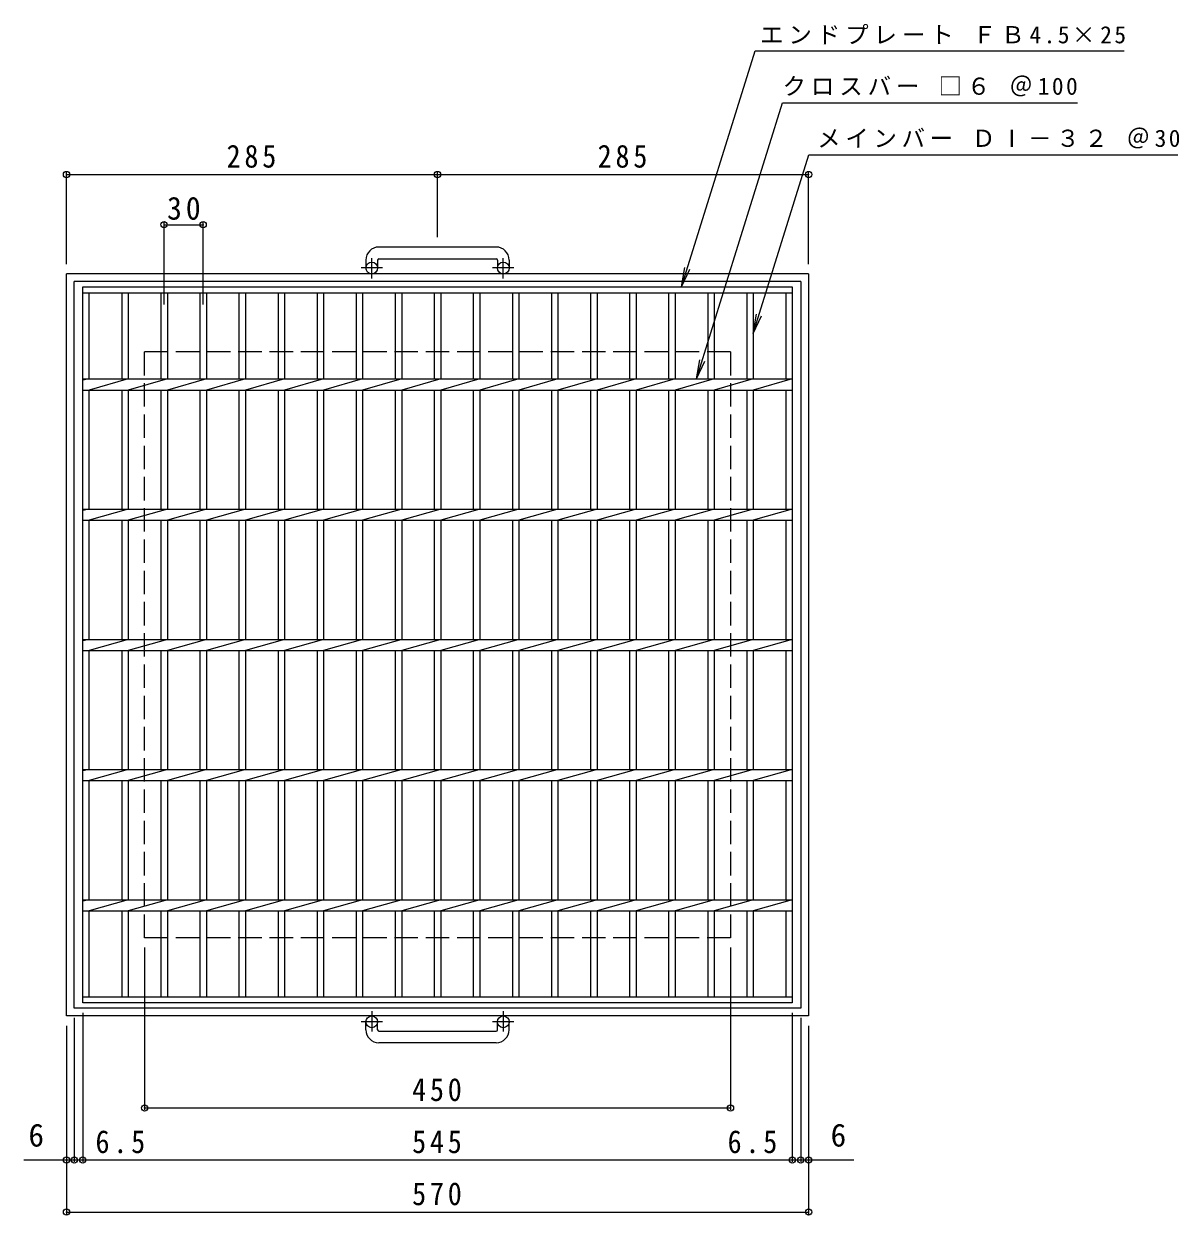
# Model space of a CAD drawing. Units: millimetres, scale not verified. Extents: x -831 to 978, y -819 to 771.
# Drawn here: x -831 to 57, y -144 to 771 of the extents above; entities that cross this region are included whole.
import ezdxf
from ezdxf.enums import TextEntityAlignment as Align

# ---------------------------------------------------------------- set-up
doc = ezdxf.new("R2010")
doc.units = ezdxf.units.MM
doc.header["$LTSCALE"] = 6
doc.header["$PDMODE"] = 32
doc.header["$PDSIZE"] = 4.8
doc.linetypes.add('CHAIN1', pattern=[8, 5, -1, 1, -1])
doc.linetypes.add('DASHED3', pattern=[4, 3, -1])
for name, color, linetype, lineweight in [('A-1_ピット', 2, 'Continuous', 9), ('A-2_蓋', 3, 'Continuous', 9), ('A-4_寸法', 7, 'Continuous', 9)]:
    doc.layers.add(name, color=color, linetype=linetype, lineweight=lineweight)
doc.styles.add('ＭＳ ゴシック', font='')
doc.styles.get('ＭＳ ゴシック').set_extended_font_data('MS Gothic')

msp = doc.modelspace()

# ---------------------------------------------------------------- linework, layer by layer
at = {"layer": 'A-1_ピット'}
for p, q in [((-467.838, 599.39), (-557.838, 599.39)), ((-567.838, 589.39), (-567.838, 583.29)), ((-558.838, 589.39), (-558.838, 583.29)), ((-557.838, 590.39), (-467.838, 590.39)), ((-466.838, 589.39), (-466.838, 583.29)), ((-457.838, 589.39), (-457.838, 583.29)), ((-227.837, 578.79), (-797.838, 578.79)), ((-797.838, 8.79), (-797.838, 578.79)), ((-227.837, 578.79), (-227.837, 8.79)), ((-233.837, 572.79), (-791.838, 572.79)), ((-791.838, 14.79), (-791.838, 572.79)), ((-233.837, 572.79), (-233.837, 14.79)), ((-233.837, 14.79), (-791.838, 14.79)), ((-227.837, 8.79), (-797.838, 8.79)), ((-567.838, -1.811), (-567.838, 4.289)), ((-558.838, -1.811), (-558.838, 4.289)), ((-466.838, -1.811), (-466.838, 4.289)), ((-457.838, -1.811), (-457.838, 4.289)), ((-557.838, -2.811), (-467.838, -2.811)), ((-467.838, -11.811), (-557.838, -11.811))]:
    msp.add_line(p, q, dxfattribs=at)
at = {"layer": 'A-1_ピット', "linetype": 'CHAIN1'}
for p, q in [((-563.338, 575.182), (-563.338, 590.78)), ((-462.337, 575.182), (-462.337, 590.78)), ((-555.175, 583.29), (-571.582, 583.29)), ((-454.175, 583.29), (-470.582, 583.29)), ((-563.338, 12.396), (-563.338, -3.201)), ((-462.337, 12.396), (-462.337, -3.201)), ((-555.175, 4.289), (-571.582, 4.289)), ((-454.175, 4.289), (-470.582, 4.289))]:
    msp.add_line(p, q, dxfattribs=at)
at = {"layer": 'A-1_ピット', "linetype": 'DASHED3'}
for p, q in [((-737.838, 68.79), (-737.838, 518.79)), ((-287.837, 518.79), (-737.838, 518.79)), ((-287.837, 518.79), (-287.837, 68.79)), ((-287.837, 68.79), (-737.838, 68.79))]:
    msp.add_line(p, q, dxfattribs=at)
at = {"layer": 'A-1_ピット'}
for centre in [(-563.338, 583.29), (-462.338, 583.29), (-563.338, 4.289), (-462.338, 4.289)]:
    msp.add_circle(centre, 4.5, dxfattribs=at)
for centre, radius, start, end in [((-557.838, 589.39), 10, 90, 180), ((-467.838, 589.39), 10, 0, 90), ((-557.838, 589.39), 1, 90, 180), ((-467.838, 589.39), 1, 0, 90), ((-557.838, -1.811), 10, 180, 270), ((-557.838, -1.811), 1, 180, 270), ((-467.838, -1.811), 10, 270, 0), ((-467.838, -1.811), 1, 270, 0)]:
    msp.add_arc(centre, radius, start, end, dxfattribs=at)
at = {"layer": 'A-2_蓋'}
for p, q in [((-785.338, 568.79), (-240.337, 568.79)), ((-785.338, 18.79), (-785.338, 568.79)), ((-240.337, 568.79), (-240.337, 18.79)), ((-785.338, 564.29), (-240.337, 564.29)), ((-780.338, 498.029), (-780.338, 564.29)), ((-755.337, 564.29), (-755.337, 498.029)), ((-750.338, 564.29), (-750.338, 498.029)), ((-725.338, 564.29), (-725.338, 498.029)), ((-720.337, 564.29), (-720.337, 498.029)), ((-695.338, 564.29), (-695.338, 498.029)), ((-690.338, 564.29), (-690.338, 498.029)), ((-665.337, 564.29), (-665.337, 498.029)), ((-660.338, 564.29), (-660.338, 498.029)), ((-635.338, 564.29), (-635.338, 498.029)), ((-630.337, 564.29), (-630.337, 498.029)), ((-605.337, 564.29), (-605.337, 498.029)), ((-600.338, 564.29), (-600.338, 498.029)), ((-575.337, 564.29), (-575.337, 498.029)), ((-570.338, 564.29), (-570.338, 498.029)), ((-545.338, 564.29), (-545.338, 498.029)), ((-540.338, 564.29), (-540.338, 498.029)), ((-515.337, 564.29), (-515.337, 498.029)), ((-510.338, 564.29), (-510.338, 498.029)), ((-485.337, 564.29), (-485.337, 498.029)), ((-480.338, 564.29), (-480.338, 498.029)), ((-455.338, 564.29), (-455.338, 498.029)), ((-450.337, 564.29), (-450.337, 498.029)), ((-425.338, 564.29), (-425.338, 498.029)), ((-420.338, 564.29), (-420.338, 498.029)), ((-395.338, 564.29), (-395.338, 498.029)), ((-390.338, 564.29), (-390.338, 498.029)), ((-365.337, 564.29), (-365.337, 498.029)), ((-360.338, 564.29), (-360.338, 498.029)), ((-335.337, 564.29), (-335.337, 498.029)), ((-330.338, 564.29), (-330.338, 498.029)), ((-305.337, 564.29), (-305.337, 498.029)), ((-300.338, 564.29), (-300.338, 498.029)), ((-275.337, 564.29), (-275.337, 498.029)), ((-270.337, 564.29), (-270.337, 498.029)), ((-245.337, 564.29), (-245.337, 498.029)), ((-785.338, 498.029), (-240.337, 498.029)), ((-780.338, 498.029), (-785.338, 497.029)), ((-750.338, 498.029), (-780.338, 489.55)), ((-720.337, 498.029), (-750.338, 489.55)), ((-690.338, 498.029), (-720.337, 489.55)), ((-660.338, 498.029), (-690.338, 489.55)), ((-630.337, 498.029), (-660.338, 489.55)), ((-600.338, 498.029), (-630.337, 489.55)), ((-570.338, 498.029), (-600.338, 489.55)), ((-540.337, 498.029), (-570.338, 489.55)), ((-510.338, 498.029), (-540.338, 489.55)), ((-480.338, 498.029), (-510.338, 489.55)), ((-450.337, 498.029), (-480.338, 489.55)), ((-420.338, 498.029), (-450.337, 489.55)), ((-390.338, 498.029), (-420.338, 489.55)), ((-360.338, 498.029), (-390.338, 489.55)), ((-330.337, 498.029), (-360.338, 489.55)), ((-300.337, 498.029), (-330.338, 489.55)), ((-270.337, 498.029), (-300.338, 489.55)), ((-240.338, 498.029), (-270.337, 489.55)), ((-785.338, 489.55), (-240.337, 489.55)), ((-780.338, 398.029), (-780.338, 489.55)), ((-755.337, 489.55), (-755.337, 398.029)), ((-750.338, 489.55), (-750.338, 398.029)), ((-725.338, 489.55), (-725.338, 398.029)), ((-720.337, 489.55), (-720.337, 398.029)), ((-695.338, 489.55), (-695.338, 398.029)), ((-690.338, 489.55), (-690.338, 398.029)), ((-665.337, 489.55), (-665.337, 398.029)), ((-660.338, 489.55), (-660.338, 398.029)), ((-635.338, 489.55), (-635.338, 398.029)), ((-630.337, 489.55), (-630.337, 398.029)), ((-605.337, 489.55), (-605.337, 398.029)), ((-600.338, 489.55), (-600.338, 398.029)), ((-575.337, 489.55), (-575.337, 398.029)), ((-570.338, 489.55), (-570.338, 398.029)), ((-545.338, 489.55), (-545.338, 398.029)), ((-540.338, 489.55), (-540.338, 398.029)), ((-515.337, 489.55), (-515.337, 398.029)), ((-510.338, 489.55), (-510.338, 398.029)), ((-485.337, 489.55), (-485.337, 398.029)), ((-480.338, 489.55), (-480.338, 398.029)), ((-455.338, 489.55), (-455.338, 398.029)), ((-450.337, 489.55), (-450.337, 398.029)), ((-425.338, 489.55), (-425.338, 398.029)), ((-420.338, 489.55), (-420.338, 398.029)), ((-395.338, 489.55), (-395.338, 398.029)), ((-390.338, 489.55), (-390.338, 398.029)), ((-365.337, 489.55), (-365.337, 398.029)), ((-360.338, 489.55), (-360.338, 398.029)), ((-335.337, 489.55), (-335.337, 398.029)), ((-330.338, 489.55), (-330.338, 398.029)), ((-305.337, 489.55), (-305.337, 398.029)), ((-300.338, 489.55), (-300.338, 398.029)), ((-275.337, 489.55), (-275.337, 398.029)), ((-270.337, 489.55), (-270.337, 398.029)), ((-245.337, 489.55), (-245.337, 398.029)), ((-785.338, 398.029), (-240.337, 398.029)), ((-780.338, 398.029), (-785.338, 397.029)), ((-750.338, 398.029), (-780.338, 389.55)), ((-720.337, 398.029), (-750.338, 389.55)), ((-690.338, 398.029), (-720.337, 389.55)), ((-660.338, 398.029), (-690.338, 389.55)), ((-630.337, 398.029), (-660.338, 389.55)), ((-600.338, 398.029), (-630.337, 389.55)), ((-570.338, 398.029), (-600.338, 389.55)), ((-540.337, 398.029), (-570.338, 389.55)), ((-510.338, 398.029), (-540.338, 389.55)), ((-480.338, 398.029), (-510.338, 389.55)), ((-450.337, 398.029), (-480.338, 389.55)), ((-420.338, 398.029), (-450.337, 389.55)), ((-390.338, 398.029), (-420.338, 389.55)), ((-360.338, 398.029), (-390.338, 389.55)), ((-330.337, 398.029), (-360.338, 389.55)), ((-300.337, 398.029), (-330.338, 389.55)), ((-270.337, 398.029), (-300.338, 389.55)), ((-240.338, 398.029), (-270.337, 389.55)), ((-785.338, 389.55), (-240.337, 389.55)), ((-780.338, 298.03), (-780.338, 389.55)), ((-755.337, 389.55), (-755.337, 298.03)), ((-750.338, 389.55), (-750.338, 298.03)), ((-725.338, 389.55), (-725.338, 298.03)), ((-720.337, 389.55), (-720.337, 298.03)), ((-695.338, 389.55), (-695.338, 298.03)), ((-690.338, 389.55), (-690.338, 298.03)), ((-665.337, 389.55), (-665.337, 298.03)), ((-660.338, 389.55), (-660.338, 298.03)), ((-635.338, 389.55), (-635.338, 298.03)), ((-630.337, 389.55), (-630.337, 298.03)), ((-605.337, 389.55), (-605.337, 298.03)), ((-600.338, 389.55), (-600.338, 298.03)), ((-575.337, 389.55), (-575.337, 298.03)), ((-570.338, 389.55), (-570.338, 298.03)), ((-545.338, 389.55), (-545.338, 298.03)), ((-540.338, 389.55), (-540.338, 298.03)), ((-515.337, 389.55), (-515.337, 298.03)), ((-510.338, 389.55), (-510.338, 298.03)), ((-485.337, 389.55), (-485.337, 298.03)), ((-480.338, 389.55), (-480.338, 298.03)), ((-455.338, 389.55), (-455.338, 298.03)), ((-450.337, 389.55), (-450.337, 298.03)), ((-425.338, 389.55), (-425.338, 298.03)), ((-420.338, 389.55), (-420.338, 298.03)), ((-395.338, 389.55), (-395.338, 298.03)), ((-390.338, 389.55), (-390.338, 298.03)), ((-365.337, 389.55), (-365.337, 298.03)), ((-360.338, 389.55), (-360.338, 298.03)), ((-335.337, 389.55), (-335.337, 298.03)), ((-330.338, 389.55), (-330.338, 298.03)), ((-305.337, 389.55), (-305.337, 298.03)), ((-300.338, 389.55), (-300.338, 298.03)), ((-275.337, 389.55), (-275.337, 298.03)), ((-270.337, 389.55), (-270.337, 298.03)), ((-245.337, 389.55), (-245.337, 298.03)), ((-785.338, 298.029), (-240.337, 298.029)), ((-780.338, 298.029), (-785.338, 297.029)), ((-750.338, 298.029), (-780.338, 289.55)), ((-720.337, 298.029), (-750.338, 289.55)), ((-690.338, 298.029), (-720.337, 289.55)), ((-660.338, 298.029), (-690.338, 289.55)), ((-630.337, 298.029), (-660.338, 289.55)), ((-600.338, 298.029), (-630.337, 289.55)), ((-570.338, 298.029), (-600.338, 289.55)), ((-540.337, 298.029), (-570.338, 289.55)), ((-510.338, 298.029), (-540.338, 289.55)), ((-480.338, 298.029), (-510.338, 289.55)), ((-450.337, 298.029), (-480.338, 289.55)), ((-420.338, 298.029), (-450.337, 289.55)), ((-390.338, 298.029), (-420.338, 289.55)), ((-360.338, 298.029), (-390.338, 289.55)), ((-330.337, 298.029), (-360.338, 289.55)), ((-300.337, 298.029), (-330.338, 289.55)), ((-270.337, 298.029), (-300.338, 289.55)), ((-240.338, 298.029), (-270.337, 289.55)), ((-785.338, 289.55), (-240.337, 289.55)), ((-780.338, 198.029), (-780.338, 289.55)), ((-755.337, 289.55), (-755.337, 198.029)), ((-750.338, 289.55), (-750.338, 198.029)), ((-725.338, 289.55), (-725.338, 198.029)), ((-720.337, 289.55), (-720.337, 198.029)), ((-695.338, 289.55), (-695.338, 198.029)), ((-690.338, 289.55), (-690.338, 198.029)), ((-665.337, 289.55), (-665.337, 198.029)), ((-660.338, 289.55), (-660.338, 198.029)), ((-635.338, 289.55), (-635.338, 198.029)), ((-630.337, 289.55), (-630.337, 198.029)), ((-605.337, 289.55), (-605.337, 198.029)), ((-600.338, 289.55), (-600.338, 198.029)), ((-575.337, 289.55), (-575.337, 198.029)), ((-570.338, 289.55), (-570.338, 198.029)), ((-545.338, 289.55), (-545.338, 198.029)), ((-540.338, 289.55), (-540.338, 198.029)), ((-515.337, 289.55), (-515.337, 198.029)), ((-510.338, 289.55), (-510.338, 198.029)), ((-485.337, 289.55), (-485.337, 198.029)), ((-480.338, 289.55), (-480.338, 198.029)), ((-455.338, 289.55), (-455.338, 198.029)), ((-450.337, 289.55), (-450.337, 198.029)), ((-425.338, 289.55), (-425.338, 198.029)), ((-420.338, 289.55), (-420.338, 198.029)), ((-395.338, 289.55), (-395.338, 198.029)), ((-390.338, 289.55), (-390.338, 198.029)), ((-365.337, 289.55), (-365.337, 198.029)), ((-360.338, 289.55), (-360.338, 198.029)), ((-335.337, 289.55), (-335.337, 198.029)), ((-330.338, 289.55), (-330.338, 198.029)), ((-305.337, 289.55), (-305.337, 198.029)), ((-300.338, 289.55), (-300.338, 198.029)), ((-275.337, 289.55), (-275.337, 198.029)), ((-270.337, 289.55), (-270.337, 198.029)), ((-245.337, 289.55), (-245.337, 198.029)), ((-785.338, 198.029), (-240.337, 198.029)), ((-780.338, 198.029), (-785.338, 197.029)), ((-750.338, 198.029), (-780.338, 189.55)), ((-720.337, 198.029), (-750.338, 189.55)), ((-690.338, 198.029), (-720.337, 189.55)), ((-660.338, 198.029), (-690.338, 189.55)), ((-630.337, 198.029), (-660.338, 189.55)), ((-600.338, 198.029), (-630.337, 189.55)), ((-570.338, 198.029), (-600.338, 189.55)), ((-540.337, 198.029), (-570.338, 189.55)), ((-510.338, 198.029), (-540.338, 189.55)), ((-480.338, 198.029), (-510.338, 189.55)), ((-450.337, 198.029), (-480.338, 189.55)), ((-420.338, 198.029), (-450.337, 189.55)), ((-390.338, 198.029), (-420.338, 189.55)), ((-360.338, 198.029), (-390.338, 189.55)), ((-330.337, 198.029), (-360.338, 189.55)), ((-300.337, 198.029), (-330.338, 189.55)), ((-270.337, 198.029), (-300.338, 189.55)), ((-240.338, 198.029), (-270.337, 189.55)), ((-785.338, 189.55), (-240.337, 189.55)), ((-780.338, 98.029), (-780.338, 189.55)), ((-755.337, 189.55), (-755.337, 98.029)), ((-750.338, 189.55), (-750.338, 98.029)), ((-725.338, 189.55), (-725.338, 98.029)), ((-720.337, 189.55), (-720.337, 98.029)), ((-695.338, 189.55), (-695.338, 98.029)), ((-690.338, 189.55), (-690.338, 98.029)), ((-665.337, 189.55), (-665.337, 98.029)), ((-660.338, 189.55), (-660.338, 98.029)), ((-635.338, 189.55), (-635.338, 98.029)), ((-630.337, 189.55), (-630.337, 98.029)), ((-605.337, 189.55), (-605.337, 98.029)), ((-600.338, 189.55), (-600.338, 98.029)), ((-575.337, 189.55), (-575.337, 98.029)), ((-570.338, 189.55), (-570.338, 98.029)), ((-545.338, 189.55), (-545.338, 98.029)), ((-540.338, 189.55), (-540.338, 98.029)), ((-515.337, 189.55), (-515.337, 98.029)), ((-510.338, 189.55), (-510.338, 98.029)), ((-485.337, 189.55), (-485.337, 98.029)), ((-480.338, 189.55), (-480.338, 98.029)), ((-455.338, 189.55), (-455.338, 98.029)), ((-450.337, 189.55), (-450.337, 98.029)), ((-425.338, 189.55), (-425.338, 98.029)), ((-420.338, 189.55), (-420.338, 98.029)), ((-395.338, 189.55), (-395.338, 98.029)), ((-390.338, 189.55), (-390.338, 98.029)), ((-365.337, 189.55), (-365.337, 98.029)), ((-360.338, 189.55), (-360.338, 98.029)), ((-335.337, 189.55), (-335.337, 98.029)), ((-330.338, 189.55), (-330.338, 98.029)), ((-305.337, 189.55), (-305.337, 98.029)), ((-300.338, 189.55), (-300.338, 98.029)), ((-275.337, 189.55), (-275.337, 98.029)), ((-270.337, 189.55), (-270.337, 98.029)), ((-245.337, 189.55), (-245.337, 98.029)), ((-785.338, 98.029), (-240.337, 98.029)), ((-780.338, 98.029), (-785.338, 97.029)), ((-750.338, 98.029), (-780.338, 89.549)), ((-720.337, 98.029), (-750.338, 89.549)), ((-690.338, 98.029), (-720.337, 89.549)), ((-660.338, 98.029), (-690.338, 89.549)), ((-630.337, 98.029), (-660.338, 89.549)), ((-600.338, 98.029), (-630.337, 89.549)), ((-570.338, 98.029), (-600.338, 89.549)), ((-540.337, 98.029), (-570.338, 89.549)), ((-510.338, 98.029), (-540.338, 89.549)), ((-480.338, 98.029), (-510.338, 89.549)), ((-450.337, 98.029), (-480.338, 89.549)), ((-420.338, 98.029), (-450.337, 89.549)), ((-390.338, 98.029), (-420.338, 89.549)), ((-360.338, 98.029), (-390.338, 89.549)), ((-330.337, 98.029), (-360.338, 89.549)), ((-300.337, 98.029), (-330.338, 89.549)), ((-270.337, 98.029), (-300.338, 89.549)), ((-240.338, 98.029), (-270.337, 89.549)), ((-785.338, 89.549), (-240.337, 89.549)), ((-780.338, 23.29), (-780.338, 89.549)), ((-755.337, 89.549), (-755.337, 23.29)), ((-750.338, 89.549), (-750.338, 23.29)), ((-725.338, 89.549), (-725.338, 23.29)), ((-720.337, 89.549), (-720.337, 23.29)), ((-695.338, 89.549), (-695.338, 23.29)), ((-690.338, 89.549), (-690.338, 23.29)), ((-665.337, 89.549), (-665.337, 23.29)), ((-660.338, 89.549), (-660.338, 23.29)), ((-635.338, 89.549), (-635.338, 23.29)), ((-630.337, 89.549), (-630.337, 23.29)), ((-605.337, 89.549), (-605.337, 23.29)), ((-600.338, 89.549), (-600.338, 23.29)), ((-575.337, 89.549), (-575.337, 23.29)), ((-570.338, 89.549), (-570.338, 23.29)), ((-545.338, 89.549), (-545.338, 23.29)), ((-540.338, 89.549), (-540.338, 23.29)), ((-515.337, 89.549), (-515.337, 23.29)), ((-510.338, 89.549), (-510.338, 23.29)), ((-485.337, 89.549), (-485.337, 23.29)), ((-480.338, 89.549), (-480.338, 23.29)), ((-455.338, 89.549), (-455.338, 23.29)), ((-450.337, 89.549), (-450.337, 23.29)), ((-425.338, 89.549), (-425.338, 23.29)), ((-420.338, 89.549), (-420.338, 23.29)), ((-395.338, 89.549), (-395.338, 23.29)), ((-390.338, 89.549), (-390.338, 23.29)), ((-365.337, 89.549), (-365.337, 23.29)), ((-360.338, 89.549), (-360.338, 23.29)), ((-335.337, 89.549), (-335.337, 23.29)), ((-330.338, 89.549), (-330.338, 23.29)), ((-305.337, 89.549), (-305.337, 23.29)), ((-300.338, 89.549), (-300.338, 23.29)), ((-275.337, 89.549), (-275.337, 23.29)), ((-270.337, 89.549), (-270.337, 23.29)), ((-245.337, 89.549), (-245.337, 23.29)), ((-240.337, 23.29), (-785.338, 23.29)), ((-240.337, 18.79), (-785.338, 18.79))]:
    msp.add_line(p, q, dxfattribs=at)
at = {"layer": 'A-4_寸法'}
for p, q in [((-325.32, 568.79), (-268.89, 750.081)), ((-268.89, 750.081), (14.529, 750.081)), ((-313.823, 498.029), (-247.819, 710.081)), ((-247.819, 710.081), (-21.234, 710.081)), ((-270.337, 533.011), (-227.672, 670.081)), ((-227.672, 670.081), (55.88, 670.081)), ((-797.838, 586.29), (-797.838, 656.597)), ((-797.838, 655.097), (-227.837, 655.097)), ((-512.838, 606.89), (-512.838, 656.597)), ((-227.837, 586.29), (-227.837, 656.597)), ((-722.837, 555.244), (-722.837, 618.316)), ((-722.837, 616.516), (-692.838, 616.516)), ((-692.838, 555.244), (-692.838, 618.316)), ((-325.32, 568.79), (-322.769, 583.571)), ((-325.32, 568.79), (-319.03, 582.407)), ((-270.337, 533.011), (-267.787, 547.792)), ((-270.337, 533.011), (-264.048, 546.628)), ((-313.823, 498.029), (-311.273, 512.811)), ((-313.823, 498.029), (-307.534, 511.647)), ((-737.838, 61.29), (-737.838, -63.311)), ((-287.837, 61.29), (-287.837, -63.311)), ((-785.338, 11.29), (-785.338, -103.311)), ((-240.337, 11.29), (-240.337, -103.311)), ((-797.838, 1.29), (-797.838, -143.311)), ((-791.838, 7.29), (-791.838, -103.311)), ((-233.837, 7.29), (-233.837, -103.311)), ((-227.837, 1.29), (-227.837, -143.311)), ((-737.838, -61.811), (-287.837, -61.811)), ((-830.584, -101.811), (-193.089, -101.811)), ((-797.838, -141.811), (-227.837, -141.811))]:
    msp.add_line(p, q, dxfattribs=at)
for p in [(-797.838, 655.097), (-512.838, 655.097), (-227.837, 655.097), (-722.837, 616.516), (-692.838, 616.516), (-737.838, -61.811), (-287.837, -61.811), (-797.838, -101.811), (-791.838, -101.811), (-785.338, -101.811), (-240.337, -101.811), (-233.837, -101.811), (-227.837, -101.811), (-797.838, -141.811), (-227.837, -141.811)]:
    msp.add_point(p, dxfattribs=at)

# ---------------------------------------------------------------- texts
at = {"layer": 'A-4_寸法', "color": 2, "style": 'ＭＳ ゴシック'}
for p in [(-827.051, -96.811), (-210.903, -96.811)]:
    msp.add_text('6', height=17.6, dxfattribs=at).set_placement(p, align=Align.BOTTOM_LEFT)
at = {"layer": 'A-4_寸法', "char_height": 13.2, "attachment_point": 7, "style": 'ＭＳ ゴシック'}
for s, insert in [('\\T1.21;エンドプレート\\~ＦＢ4.5×25', (-265.103, 755.081)), ('\\T1.21;クロスバー\\~□６\\~＠100', (-247.841, 715.081)), ('\\T1.2;メインバー\\~ＤⅠ－３２\\~＠30', (-221.214, 675.081))]:
    msp.add_mtext(s, dxfattribs=dict(at, insert=insert))
at = {"layer": 'A-4_寸法', "color": 2, "char_height": 17.6, "attachment_point": 7, "style": 'ＭＳ ゴシック'}
for s, insert in [('\\T1.27;\\W0.9;285', (-674.838, 660.097)), ('\\T1.27;\\W0.9;285', (-389.838, 660.097)), ('\\T1.27;\\W0.95;30', (-720.588, 620.116)), ('\\T1.27;\\W0.9;450', (-532.338, -56.811)), ('\\T1.27;\\W0.9;6.5', (-775.53, -96.811)), ('\\T1.27;\\W0.9;545', (-532.338, -96.811)), ('\\T1.27;\\W0.9;6.5', (-290.036, -96.811)), ('\\T1.27;\\W0.9;570', (-532.338, -136.811))]:
    msp.add_mtext(s, dxfattribs=dict(at, insert=insert))

doc.saveas('drawing.dxf')
